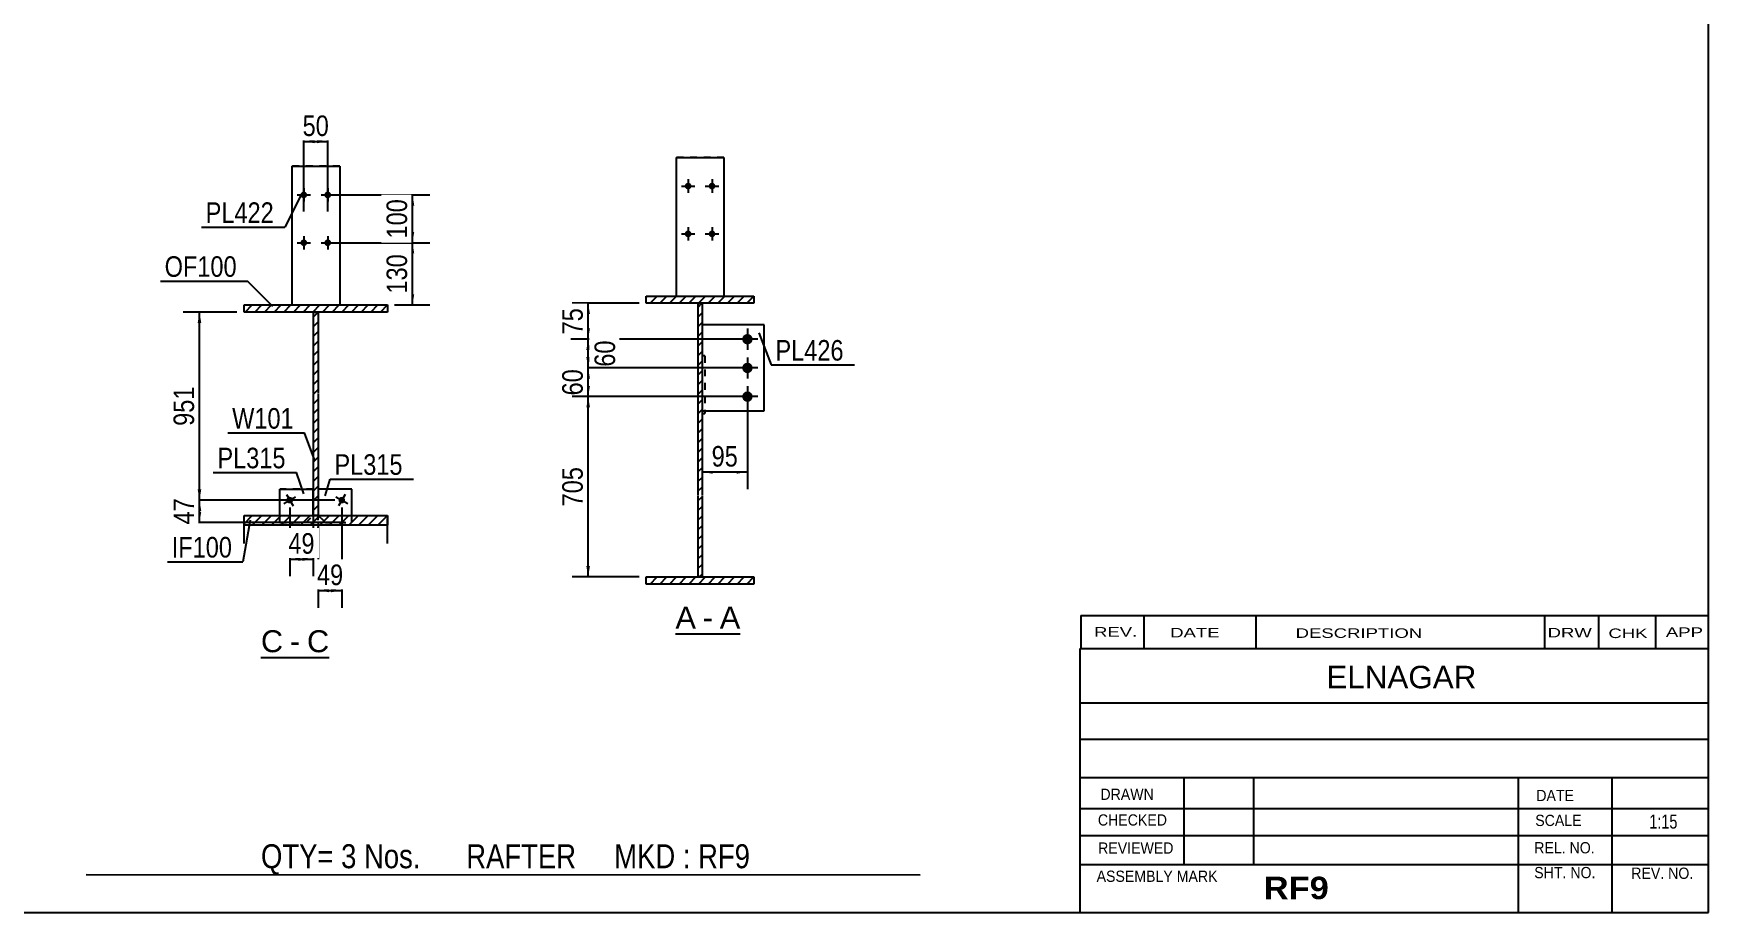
# Model space of a CAD drawing. Header units: millimetres. Extents: x -350 to 53, y -180 to 97.
# Drawn here: x -180.6 to 52.8, y -180.5 to -58 of the extents above; entities that cross this region are included whole.
import ezdxf

# ---------------------------------------------------------------- set-up
doc = ezdxf.new("R2010")
doc.units = ezdxf.units.MM
doc.linetypes.add('DXK_LINE_DOT1', pattern=[1.8814, 0.9407, -0.9407])
doc.styles.add('Arial', font='ARIAL.TTF', dxfattribs={"height": 0.2})
doc.styles.add('Arial Bold', font='ARIALBD.TTF', dxfattribs={"height": 0.2})
doc.styles.add('Arial Narrow', font='ARIALN.TTF', dxfattribs={"height": 0.2})

# ---------------------------------------------------------------- blocks, each defined once
blk = doc.blocks.new('Unknown-623466404-1210')
at = {"color": 5, "linetype": 'Continuous'}
for p, q in [((52.84, -180.45), (52.84, 96.55)), ((-347.16, -180.45), (52.84, -180.45))]:
    blk.add_line(p, q, dxfattribs=at)
blk = doc.blocks.new('Unknown-623466404-12 - 1228')
at = {"color": 7, "linetype": 'Continuous'}
blk.add_line((-91.15, -141.65), (-82.12, -141.65), dxfattribs=at)
at = {"color": 0, "linetype": 'Continuous'}
blk.add_wipeout([(-88.31, -140.9), (-88.31, -137.7), (-91.15, -137.7), (-91.15, -140.9)], dxfattribs=at)
blk.add_wipeout([(-85.93, -140.9), (-85.93, -137.7), (-87.35, -137.7), (-87.35, -140.9)], dxfattribs=at)
at = {"color": 96, "linetype": 'Continuous', "style": 'Arial'}
blk.add_text('A', height=3.06, dxfattribs=at).set_placement((-91.15, -140.9))
at = {"color": 0, "linetype": 'Continuous'}
blk.add_wipeout([(-82.12, -140.9), (-82.12, -137.7), (-84.97, -137.7), (-84.97, -140.9)], dxfattribs=at)
at = {"color": 96, "linetype": 'Continuous', "style": 'Arial'}
for s, p in [('-', (-87.35, -140.9)), ('A', (-84.97, -140.9))]:
    blk.add_text(s, height=3.06, dxfattribs=at).set_placement(p)
blk = doc.blocks.new('Unknown-623466404-14 - 1644')
at = {"color": 7, "linetype": 'Continuous'}
blk.add_line((-148.93, -144.95), (-139.43, -144.95), dxfattribs=at)
at = {"color": 0, "linetype": 'Continuous'}
blk.add_wipeout([(-145.85, -144.2), (-145.85, -141), (-148.93, -141), (-148.93, -144.2)], dxfattribs=at)
blk.add_wipeout([(-143.47, -144.2), (-143.47, -141), (-144.89, -141), (-144.89, -144.2)], dxfattribs=at)
at = {"color": 96, "linetype": 'Continuous', "style": 'Arial'}
blk.add_text('C', height=3.06, dxfattribs=at).set_placement((-148.93, -144.2))
at = {"color": 0, "linetype": 'Continuous'}
blk.add_wipeout([(-139.43, -144.2), (-139.43, -141), (-142.51, -141), (-142.51, -144.2)], dxfattribs=at)
at = {"color": 96, "linetype": 'Continuous', "style": 'Arial'}
for s, p in [('C', (-142.51, -144.2)), ('-', (-144.89, -144.2))]:
    blk.add_text(s, height=3.06, dxfattribs=at).set_placement(p)
blk = doc.blocks.new('Part-623466404-1311 - 1228')
at = {"linetype": 'Continuous'}
h = blk.add_hatch(dxfattribs=at)
h.set_pattern_fill('', scale=0.3, style=0, pattern_type=0)
h.set_pattern_definition([(45, (-80.2212, -94.5998), (-0.67352, 0.67352), [])])
h.paths.add_polyline_path([(-80.22, -95.6), (-80.22, -94.6), (-95.22, -94.6), (-95.22, -95.6)])
at = {"color": 2, "linetype": 'Continuous'}
for p, q in [((-95.22, -95.6), (-95.22, -94.6)), ((-95.22, -94.6), (-80.22, -94.6)), ((-80.22, -95.6), (-95.22, -95.6)), ((-80.22, -94.6), (-80.22, -95.6))]:
    blk.add_line(p, q, dxfattribs=at)
blk = doc.blocks.new('Part-623466404-1257 - 1228')
at = {"color": 2, "linetype": 'Continuous'}
for p, q in [((-78.78, -98.6), (-87.45, -98.6)), ((-78.78, -110.6), (-78.78, -98.6)), ((-87.45, -110.6), (-78.78, -110.6))]:
    blk.add_line(p, q, dxfattribs=at)
at = {"color": 7, "linetype": 'DXK_LINE_DOT1'}
blk.add_line((-87.45, -98.6), (-87.45, -110.6), dxfattribs=at)
blk = doc.blocks.new('Bolt-623466404-1280 - 1228')
at = {"linetype": 'Continuous'}
for points in [[(-88.92, -79.27, -1), (-89.85, -79.27, -1)], [(-85.59, -79.27, -1), (-86.52, -79.27, -1)], [(-88.92, -85.93, -1), (-89.85, -85.93, -1)], [(-85.59, -85.93, -1), (-86.52, -85.93, -1)]]:
    blk.add_hatch(color=3, dxfattribs=at).paths.add_polyline_path(points)
at = {"color": 3, "linetype": 'Continuous'}
for p, q in [((-90.32, -79.27), (-88.45, -79.27)), ((-89.39, -78.33), (-89.39, -80.2)), ((-86.99, -79.27), (-85.12, -79.27)), ((-86.05, -78.33), (-86.05, -80.2)), ((-90.32, -85.93), (-88.45, -85.93)), ((-89.39, -85), (-89.39, -86.87)), ((-86.99, -85.93), (-85.12, -85.93)), ((-86.05, -85), (-86.05, -86.87))]:
    blk.add_line(p, q, dxfattribs=at)
blk = doc.blocks.new('Bolt-623466404-1286 - 1228')
at = {"linetype": 'Continuous'}
for points in [[(-81.12, -101.33, -1), (-81.12, -99.87, -1)], [(-81.12, -105.33, -1), (-81.12, -103.87, -1)], [(-81.12, -109.33, -1), (-81.12, -107.87, -1)]]:
    blk.add_hatch(color=3, dxfattribs=at).paths.add_polyline_path(points)
at = {"color": 3, "linetype": 'Continuous'}
for p, q in [((-81.12, -99.13), (-81.12, -102.07)), ((-79.65, -100.6), (-82.58, -100.6)), ((-79.65, -104.6), (-82.58, -104.6)), ((-81.12, -103.13), (-81.12, -106.07)), ((-81.12, -107.13), (-81.12, -110.07)), ((-79.65, -108.6), (-82.58, -108.6))]:
    blk.add_line(p, q, dxfattribs=at)
blk = doc.blocks.new('Part-623466404-1313 - 1228')
at = {"linetype": 'Continuous'}
h = blk.add_hatch(dxfattribs=at)
h.set_pattern_fill('', scale=0.3, style=0, pattern_type=0)
h.set_pattern_definition([(45, (-87.4546, -95.5998), (-0.67352, 0.67352), [])])
h.paths.add_polyline_path([(-87.45, -133.7), (-87.45, -95.6), (-87.99, -95.6), (-87.99, -133.7)])
at = {"color": 2, "linetype": 'Continuous'}
for p, q in [((-87.99, -122.26), (-87.99, -95.6)), ((-87.99, -95.6), (-87.45, -95.6)), ((-87.45, -95.6), (-87.45, -122.26)), ((-87.99, -133.7), (-87.99, -122.36)), ((-87.45, -122.36), (-87.45, -133.7)), ((-87.45, -133.7), (-87.99, -133.7))]:
    blk.add_line(p, q, dxfattribs=at)
blk = doc.blocks.new('Part-623466404-1341 - 1228')
at = {"linetype": 'Continuous'}
h = blk.add_hatch(dxfattribs=at)
h.set_pattern_fill('', scale=0.3, style=0, pattern_type=0)
h.set_pattern_definition([(45, (-80.2212, -133.6983), (-0.67352, 0.67352), [])])
h.paths.add_polyline_path([(-80.22, -134.7), (-80.22, -133.7), (-95.22, -133.7), (-95.22, -134.7)])
at = {"color": 2, "linetype": 'Continuous'}
for p, q in [((-95.22, -134.7), (-95.22, -133.7)), ((-95.22, -133.7), (-80.22, -133.7)), ((-80.22, -134.7), (-95.22, -134.7)), ((-80.22, -133.7), (-80.22, -134.7))]:
    blk.add_line(p, q, dxfattribs=at)
blk = doc.blocks.new('Part-623466404-1342 - 1228')
at = {"color": 2, "linetype": 'Continuous'}
for p, q in [((-91.05, -75.27), (-91.05, -94.6)), ((-91.05, -75.27), (-84.39, -75.27)), ((-84.39, -75.27), (-84.39, -94.6))]:
    blk.add_line(p, q, dxfattribs=at)
at = {"color": 7, "linetype": 'DXK_LINE_DOT1'}
for p, q in [((-84.39, -75.27), (-91.05, -75.27)), ((-91.05, -94.6), (-84.39, -94.6))]:
    blk.add_line(p, q, dxfattribs=at)
blk = doc.blocks.new('Part-623466404-1346 - 1228')
at = {"color": 7, "linetype": 'DXK_LINE_DOT1'}
for p, q in [((-87.05, -102.93), (-87.45, -102.93)), ((-87.05, -102.93), (-87.05, -110.6)), ((-87.45, -110.6), (-87.45, -110.93))]:
    blk.add_line(p, q, dxfattribs=at)
at = {"color": 2, "linetype": 'Continuous'}
for p in [(-87.45, -110.93), (-87.05, -110.6)]:
    blk.add_line(p, (-87.05, -110.93), dxfattribs=at)
blk = doc.blocks.new('Part-623466404-7704 - 1644')
at = {"color": 2, "linetype": 'Continuous'}
for p, q in [((-144.62, -76.5), (-144.62, -95.83)), ((-144.62, -76.5), (-137.95, -76.5)), ((-137.95, -76.5), (-137.95, -95.83))]:
    blk.add_line(p, q, dxfattribs=at)
at = {"color": 7, "linetype": 'DXK_LINE_DOT1'}
for p, q in [((-137.95, -76.5), (-144.62, -76.5)), ((-144.62, -95.83), (-137.95, -95.83))]:
    blk.add_line(p, q, dxfattribs=at)
blk = doc.blocks.new('Part-623466404-1728 - 1644')
at = {"linetype": 'Continuous'}
h = blk.add_hatch(dxfattribs=at)
h.set_pattern_fill('', scale=0.3, style=0, pattern_type=0)
h.set_pattern_definition([(45, (-140.95425, -96.8301), (-0.67352, 0.67352), [])])
h.paths.add_polyline_path([(-140.95, -125.16), (-140.95, -96.83), (-141.62, -96.83), (-141.62, -125.16)])
at = {"color": 2, "linetype": 'Continuous'}
for p, q in [((-141.62, -108.16), (-141.62, -96.83)), ((-141.62, -96.83), (-140.95, -96.83)), ((-140.95, -96.83), (-140.95, -108.16)), ((-141.62, -125.16), (-141.62, -108.26)), ((-140.95, -108.26), (-140.95, -125.16)), ((-140.95, -125.16), (-141.62, -125.16))]:
    blk.add_line(p, q, dxfattribs=at)
at = {"color": 7, "linetype": 'DXK_LINE_DOT1'}
for p, q in [((-141.62, -127.69), (-141.62, -125.16)), ((-140.95, -127.69), (-140.95, -125.16))]:
    blk.add_line(p, q, dxfattribs=at)
blk = doc.blocks.new('Part-623466404-1722 - 1644')
at = {"linetype": 'Continuous'}
h = blk.add_hatch(dxfattribs=at)
h.set_pattern_fill('', scale=0.3, style=0, pattern_type=0)
h.set_pattern_definition([(45, (-131.2876, -95.8301), (-0.67352, 0.67352), [])])
h.paths.add_polyline_path([(-131.29, -96.83), (-131.29, -95.83), (-151.29, -95.83), (-151.29, -96.83)])
at = {"color": 2, "linetype": 'Continuous'}
for p, q in [((-151.29, -96.83), (-151.29, -95.83)), ((-151.29, -95.83), (-131.29, -95.83)), ((-131.29, -96.83), (-151.29, -96.83)), ((-131.29, -95.83), (-131.29, -96.83))]:
    blk.add_line(p, q, dxfattribs=at)
blk = doc.blocks.new('Part-623466404-1751 - 1644')
at = {"linetype": 'Continuous'}
h = blk.add_hatch(dxfattribs=at)
h.set_pattern_fill('', scale=0.3, style=0, pattern_type=0)
h.set_pattern_definition([(45, (-131.2876, -125.1579), (-0.67352, 0.67352), [])])
h.paths.add_polyline_path([(-131.29, -126.51), (-131.29, -125.16), (-151.29, -125.16), (-151.29, -126.51)])
at = {"color": 7, "linetype": 'DXK_LINE_DOT1'}
for p, q in [((-151.29, -126.51), (-151.29, -125.16)), ((-131.29, -126.51), (-131.29, -125.16))]:
    blk.add_line(p, q, dxfattribs=at)
at = {"color": 2, "linetype": 'Continuous'}
for p, q in [((-151.29, -126.51), (-151.29, -125.16)), ((-151.29, -125.16), (-131.29, -125.16)), ((-131.29, -125.16), (-131.29, -126.51)), ((-151.29, -129.04), (-151.29, -126.51)), ((-131.29, -126.51), (-151.29, -126.51)), ((-131.29, -129.04), (-131.29, -126.51))]:
    blk.add_line(p, q, dxfattribs=at)
blk = doc.blocks.new('Part-623466404-7705 - 1644')
at = {"color": 2, "linetype": 'Continuous'}
for p, q in [((-136.27, -121.48), (-140.93, -121.48)), ((-140.93, -121.48), (-140.93, -125.15)), ((-136.27, -125.16), (-136.27, -121.48)), ((-140.93, -125.16), (-140.93, -125.15))]:
    blk.add_line(p, q, dxfattribs=at)
at = {"color": 7, "linetype": 'DXK_LINE_DOT1'}
for p, q in [((-136.27, -121.48), (-140.93, -121.48)), ((-140.93, -125.15), (-139.93, -126.15)), ((-136.27, -126.15), (-136.27, -125.16)), ((-139.93, -126.15), (-136.27, -126.15))]:
    blk.add_line(p, q, dxfattribs=at)
blk = doc.blocks.new('Part-623466404-7708 - 1644')
at = {"color": 2, "linetype": 'Continuous'}
for p, q in [((-146.31, -121.48), (-141.64, -121.48)), ((-146.31, -125.16), (-146.31, -121.48)), ((-141.64, -125.15), (-141.64, -121.48)), ((-141.65, -125.16), (-141.64, -125.15))]:
    blk.add_line(p, q, dxfattribs=at)
at = {"color": 7, "linetype": 'DXK_LINE_DOT1'}
for p, q in [((-141.64, -121.48), (-146.31, -121.48)), ((-146.31, -126.15), (-146.31, -125.16)), ((-142.64, -126.15), (-141.65, -125.16)), ((-146.31, -126.15), (-142.64, -126.15))]:
    blk.add_line(p, q, dxfattribs=at)
blk = doc.blocks.new('Bolt-623466404-7711 - 1644')
at = {"linetype": 'Continuous'}
for points in [[(-142.49, -80.5, -1), (-143.42, -80.5, -1)], [(-139.15, -80.5, -1), (-140.09, -80.5, -1)], [(-142.49, -87.16, -1), (-143.42, -87.16, -1)], [(-139.15, -87.16, -1), (-140.09, -87.16, -1)]]:
    blk.add_hatch(color=3, dxfattribs=at).paths.add_polyline_path(points)
at = {"color": 3, "linetype": 'Continuous'}
for p, q in [((-143.89, -80.5), (-142.02, -80.5)), ((-142.95, -79.56), (-142.95, -81.43)), ((-140.55, -80.5), (-138.69, -80.5)), ((-139.62, -79.56), (-139.62, -81.43)), ((-142.95, -86.23), (-142.95, -88.1)), ((-139.62, -86.23), (-139.62, -88.1)), ((-143.89, -87.16), (-142.02, -87.16)), ((-140.55, -87.16), (-138.69, -87.16))]:
    blk.add_line(p, q, dxfattribs=at)
blk = doc.blocks.new('Bolt-623466404-7712 - 1644')
at = {"linetype": 'Continuous'}
blk.add_hatch(color=3, dxfattribs=at).paths.add_polyline_path([(-137.25, -123.25, -1), (-138.06, -122.79, -1)])
at = {"color": 3, "linetype": 'Continuous'}
for p, q in [((-138.47, -122.56), (-136.84, -123.48)), ((-137.19, -122.21), (-138.11, -123.83))]:
    blk.add_line(p, q, dxfattribs=at)
blk = doc.blocks.new('Bolt-623466404-7715 - 1644')
at = {"linetype": 'Continuous'}
blk.add_hatch(color=3, dxfattribs=at).paths.add_polyline_path([(-144.51, -122.79, -1), (-145.33, -123.25, -1)])
at = {"color": 3, "linetype": 'Continuous'}
for p, q in [((-145.73, -123.48), (-144.11, -122.56)), ((-145.38, -122.21), (-144.46, -123.83))]:
    blk.add_line(p, q, dxfattribs=at)
blk = doc.blocks.new('StraightDimension-623466404-11055 - 1228')
at = {"linetype": 'Continuous'}
for points in [[(-103.57, -97.1), (-103.32, -95.6), (-103.07, -97.1)], [(-103.07, -99.1), (-103.32, -100.6), (-103.57, -99.1)]]:
    blk.add_hatch(color=7, dxfattribs=at).paths.add_polyline_path(points)
at = {"color": 7, "linetype": 'Continuous'}
for p, q in [((-96.22, -95.6), (-105.57, -95.6)), ((-103.32, -100.6), (-103.32, -95.6)), ((-82.12, -100.6), (-105.57, -100.6))]:
    blk.add_line(p, q, dxfattribs=at)
at = {"color": 0}
blk.add_wipeout([(-103.47, -95.67), (-107.67, -95.67), (-107.67, -100.53), (-103.47, -100.53)], dxfattribs=at)
at = {"color": 3, "style": 'Arial Narrow'}
blk.add_text('75', height=2.863, rotation=90.0002, dxfattribs=at).set_placement((-104.07, -99.93))
blk = doc.blocks.new('StraightDimension-623466404-11056 - 1228')
at = {"linetype": 'Continuous'}
for points in [[(-103.57, -102.1), (-103.32, -100.6), (-103.07, -102.1)], [(-103.07, -103.1), (-103.32, -104.6), (-103.57, -103.1)]]:
    blk.add_hatch(color=7, dxfattribs=at).paths.add_polyline_path(points)
at = {"color": 7, "linetype": 'Continuous'}
for p, q in [((-82.12, -100.6), (-105.72, -100.6)), ((-103.32, -104.6), (-103.32, -100.6)), ((-82.12, -104.6), (-105.72, -104.6))]:
    blk.add_line(p, q, dxfattribs=at)
at = {"color": 0}
blk.add_wipeout([(-98.97, -100.17), (-103.17, -100.17), (-103.17, -105.03), (-98.97, -105.03)], dxfattribs=at)
at = {"color": 3, "style": 'Arial Narrow'}
blk.add_text('60', height=2.863, rotation=90.0002, dxfattribs=at).set_placement((-99.57, -104.43))
blk = doc.blocks.new('StraightDimension-623466404-11057 - 1228')
at = {"linetype": 'Continuous'}
for points in [[(-103.57, -106.1), (-103.32, -104.6), (-103.07, -106.1)], [(-103.07, -107.1), (-103.32, -108.6), (-103.57, -107.1)]]:
    blk.add_hatch(color=7, dxfattribs=at).paths.add_polyline_path(points)
at = {"color": 7, "linetype": 'Continuous'}
for p, q in [((-82.12, -104.6), (-105.57, -104.6)), ((-103.32, -108.6), (-103.32, -104.6)), ((-82.12, -108.6), (-105.57, -108.6))]:
    blk.add_line(p, q, dxfattribs=at)
at = {"color": 0}
blk.add_wipeout([(-103.47, -104.17), (-107.67, -104.17), (-107.67, -109.03), (-103.47, -109.03)], dxfattribs=at)
at = {"color": 3, "style": 'Arial Narrow'}
blk.add_text('60', height=2.863, rotation=90.0002, dxfattribs=at).set_placement((-104.07, -108.43))
blk = doc.blocks.new('StraightDimension-623466404-11058 - 1228')
at = {"linetype": 'Continuous'}
for points in [[(-103.57, -110.1), (-103.32, -108.6), (-103.07, -110.1)], [(-103.07, -132.2), (-103.32, -133.7), (-103.57, -132.2)]]:
    blk.add_hatch(color=7, dxfattribs=at).paths.add_polyline_path(points)
at = {"color": 7, "linetype": 'Continuous'}
for p, q in [((-82.12, -108.6), (-105.57, -108.6)), ((-103.32, -133.7), (-103.32, -108.6)), ((-96.22, -133.7), (-105.57, -133.7))]:
    blk.add_line(p, q, dxfattribs=at)
at = {"color": 0}
blk.add_wipeout([(-103.47, -117.81), (-107.67, -117.81), (-107.67, -124.49), (-103.47, -124.49)], dxfattribs=at)
at = {"color": 3, "style": 'Arial Narrow'}
blk.add_text('705', height=2.863, rotation=90.0002, dxfattribs=at).set_placement((-104.07, -123.89))
blk = doc.blocks.new('StraightDimension-623466404-11104 - 1228')
at = {"linetype": 'Continuous'}
for points in [[(-85.95, -119.34), (-87.45, -119.09), (-85.95, -118.84)], [(-82.62, -118.84), (-81.12, -119.09), (-82.62, -119.34)]]:
    blk.add_hatch(color=7, dxfattribs=at).paths.add_polyline_path(points)
at = {"color": 7, "linetype": 'Continuous'}
for p, q in [((-81.12, -109.6), (-81.12, -121.49)), ((-87.45, -113.98), (-87.45, -121.49)), ((-87.45, -119.09), (-81.12, -119.09))]:
    blk.add_line(p, q, dxfattribs=at)
at = {"color": 0}
blk.add_wipeout([(-81.86, -118.94), (-81.86, -114.74), (-86.71, -114.74), (-86.71, -118.94)], dxfattribs=at)
at = {"color": 3, "style": 'Arial Narrow'}
blk.add_text('95', height=2.863, dxfattribs=at).set_placement((-86.11, -118.34))
blk = doc.blocks.new('StraightDimension-623466404-11135 - 1644')
at = {"linetype": 'Continuous'}
for points in [[(-139.43, -135.85), (-140.93, -135.6), (-139.43, -135.35)], [(-139.15, -135.35), (-137.65, -135.6), (-139.15, -135.85)]]:
    blk.add_hatch(color=7, dxfattribs=at).paths.add_polyline_path(points)
at = {"color": 7, "linetype": 'Continuous'}
for p, q in [((-137.65, -124.02), (-137.65, -138)), ((-140.93, -126.15), (-140.93, -138)), ((-140.93, -135.6), (-137.65, -135.6))]:
    blk.add_line(p, q, dxfattribs=at)
at = {"color": 0}
blk.add_wipeout([(-136.87, -135.45), (-136.87, -131.25), (-141.72, -131.25), (-141.72, -135.45)], dxfattribs=at)
at = {"color": 3, "style": 'Arial Narrow'}
blk.add_text('49', height=2.863, dxfattribs=at).set_placement((-141.12, -134.85))
blk = doc.blocks.new('StraightDimension-623466404-11124 - 1644')
at = {"linetype": 'Continuous'}
for points in [[(-141.45, -73.3), (-142.95, -73.05), (-141.45, -72.8)], [(-141.12, -72.8), (-139.62, -73.05), (-141.12, -73.3)]]:
    blk.add_hatch(color=7, dxfattribs=at).paths.add_polyline_path(points)
at = {"color": 7, "linetype": 'Continuous'}
for p, q in [((-142.95, -82.83), (-142.95, -70.8)), ((-139.62, -82.83), (-139.62, -70.8)), ((-142.95, -73.05), (-139.62, -73.05))]:
    blk.add_line(p, q, dxfattribs=at)
at = {"color": 0}
blk.add_wipeout([(-138.86, -72.9), (-138.86, -68.7), (-143.72, -68.7), (-143.72, -72.9)], dxfattribs=at)
at = {"color": 3, "style": 'Arial Narrow'}
blk.add_text('50', height=2.863, dxfattribs=at).set_placement((-143.12, -72.3))
blk = doc.blocks.new('StraightDimension-623466404-11802 - 1644')
at = {"linetype": 'Continuous'}
for points in [[(-128.06, -88.66), (-127.81, -87.16), (-127.56, -88.66)], [(-127.56, -94.33), (-127.81, -95.83), (-128.06, -94.33)]]:
    blk.add_hatch(color=7, dxfattribs=at).paths.add_polyline_path(points)
at = {"color": 7, "linetype": 'Continuous'}
for p, q in [((-138.62, -87.16), (-125.41, -87.16)), ((-127.81, -95.83), (-127.81, -87.16)), ((-130.29, -95.83), (-125.41, -95.83))]:
    blk.add_line(p, q, dxfattribs=at)
at = {"color": 0}
blk.add_wipeout([(-127.96, -88.15), (-132.16, -88.15), (-132.16, -94.84), (-127.96, -94.84)], dxfattribs=at)
at = {"color": 3, "style": 'Arial Narrow'}
blk.add_text('130', height=2.863, rotation=90.0002, dxfattribs=at).set_placement((-128.56, -94.24))
blk = doc.blocks.new('StraightDimension-623466404-11133 - 1644')
at = {"linetype": 'Continuous'}
for points in [[(-143.42, -131.48), (-144.92, -131.23), (-143.42, -130.98)], [(-143.14, -130.98), (-141.64, -131.23), (-143.14, -131.48)]]:
    blk.add_hatch(color=7, dxfattribs=at).paths.add_polyline_path(points)
at = {"color": 7, "linetype": 'Continuous'}
for p, q in [((-144.92, -124.02), (-144.92, -133.63)), ((-141.64, -124.82), (-141.64, -133.63)), ((-144.92, -131.23), (-141.64, -131.23))]:
    blk.add_line(p, q, dxfattribs=at)
at = {"color": 0}
blk.add_wipeout([(-140.85, -131.08), (-140.85, -126.88), (-145.71, -126.88), (-145.71, -131.08)], dxfattribs=at)
at = {"color": 3, "style": 'Arial Narrow'}
blk.add_text('49', height=2.863, dxfattribs=at).set_placement((-145.11, -130.48))
blk = doc.blocks.new('StraightDimension-623466404-11137 - 1644')
at = {"linetype": 'Continuous'}
for points in [[(-157.75, -98.33), (-157.5, -96.83), (-157.25, -98.33)], [(-157.25, -121.52), (-157.5, -123.02), (-157.75, -121.52)]]:
    blk.add_hatch(color=7, dxfattribs=at).paths.add_polyline_path(points)
at = {"color": 7, "linetype": 'Continuous'}
for p, q in [((-152.29, -96.83), (-159.75, -96.83)), ((-157.5, -123.02), (-157.5, -96.83)), ((-138.65, -123.02), (-159.75, -123.02))]:
    blk.add_line(p, q, dxfattribs=at)
at = {"color": 0}
blk.add_wipeout([(-157.65, -106.58), (-161.85, -106.58), (-161.85, -113.27), (-157.65, -113.27)], dxfattribs=at)
at = {"color": 3, "style": 'Arial Narrow'}
blk.add_text('951', height=2.863, rotation=90.0002, dxfattribs=at).set_placement((-158.25, -112.67))
blk = doc.blocks.new('StraightDimension-623466404-11138 - 1644')
at = {"linetype": 'Continuous'}
for points in [[(-157.75, -124.52), (-157.5, -123.02), (-157.25, -124.52)], [(-157.25, -124.65), (-157.5, -126.15), (-157.75, -124.65)]]:
    blk.add_hatch(color=7, dxfattribs=at).paths.add_polyline_path(points)
at = {"color": 7, "linetype": 'Continuous'}
for p, q in [((-138.65, -123.02), (-159.75, -123.02)), ((-157.5, -126.15), (-157.5, -123.02)), ((-137.27, -126.15), (-159.75, -126.15))]:
    blk.add_line(p, q, dxfattribs=at)
at = {"color": 0}
blk.add_wipeout([(-157.65, -122.16), (-161.85, -122.16), (-161.85, -127.01), (-157.65, -127.01)], dxfattribs=at)
at = {"color": 3, "style": 'Arial Narrow'}
blk.add_text('47', height=2.863, rotation=90.0002, dxfattribs=at).set_placement((-158.25, -126.41))
blk = doc.blocks.new('StraightDimension-623466404-11801 - 1644')
at = {"linetype": 'Continuous'}
for points in [[(-128.06, -82), (-127.81, -80.5), (-127.56, -82)], [(-127.56, -85.66), (-127.81, -87.16), (-128.06, -85.66)]]:
    blk.add_hatch(color=7, dxfattribs=at).paths.add_polyline_path(points)
at = {"color": 7, "linetype": 'Continuous'}
for p, q in [((-138.62, -80.5), (-125.41, -80.5)), ((-127.81, -87.16), (-127.81, -80.5)), ((-138.62, -87.16), (-125.41, -87.16))]:
    blk.add_line(p, q, dxfattribs=at)
at = {"color": 0}
blk.add_wipeout([(-127.96, -80.49), (-132.16, -80.49), (-132.16, -87.17), (-127.96, -87.17)], dxfattribs=at)
at = {"color": 3, "style": 'Arial Narrow'}
blk.add_text('100', height=2.863, rotation=90.0002, dxfattribs=at).set_placement((-128.56, -86.57))
blk = doc.blocks.new('CBS_CALLOFF-623466404-13334')
at = {"color": 7, "linetype": 'Continuous'}
blk.add_line((-173.28, -175.18), (-57.05, -175.2), dxfattribs=at)
at = {"color": 3, "linetype": 'Continuous', "style": 'Arial Narrow'}
blk.add_text('QTY= 3 Nos.      RAFTER     MKD : RF9', height=3.3405, dxfattribs=at).set_placement((-148.92, -174.29))
blk = doc.blocks.new('CBS_NAME_BLOG-623466404-13335')
at = {"color": 7, "linetype": 'Continuous'}
for p, q in [((-34.75, -180.41), (-34.76, -143.7)), ((-34.75, -143.7), (52.76, -143.7)), ((-34.75, -151.24), (52.76, -151.24)), ((-34.68, -156.29), (52.84, -156.29)), ((-34.75, -161.67), (52.76, -161.67)), ((-20.23, -173.77), (-20.23, -161.67)), ((-10.55, -173.75), (-10.55, -161.68)), ((26.37, -180.41), (26.37, -161.68)), ((39.42, -180.41), (39.42, -161.67)), ((-34.75, -165.97), (52.84, -165.95)), ((-34.75, -169.71), (52.76, -169.71)), ((-34.75, -173.75), (52.76, -173.75)), ((-34.75, -180.45), (52.84, -180.45))]:
    blk.add_line(p, q, dxfattribs=at)
at = {"color": 3, "linetype": 'Continuous', "style": 'Arial'}
blk.add_text('ELNAGAR', height=3.133, dxfattribs=at).set_placement((-0.43, -149.23))
at = {"color": 3, "linetype": 'Continuous'}
for s, height, style, width, p in [('DRAWN', 1.566, 'Arial', 0.9, (-31.92, -164.77)), ('DATE', 1.566, 'Arial', 0.9, (28.84, -164.94)), ('CHECKED', 1.566, 'Arial', 0.9, (-32.27, -168.35)), ('SCALE', 1.566, 'Arial', 0.9, (28.69, -168.41)), ('1:15', 1.957, 'Arial Narrow', 0.9, (44.58, -168.77)), ('REVIEWED', 1.566, 'Arial', 0.9, (-32.24, -172.26)), ('REL. NO.', 1.566, 'Arial', 0.9, (28.55, -172.22)), ('ASSEMBLY MARK', 1.5663, 'Arial', 0.9, (-32.45, -176.19)), ('SHT. NO.', 1.566, 'Arial', 0.9, (28.55, -175.68)), ('REV. NO.', 1.566, 'Arial', 0.9, (42.07, -175.77)), ('RF9', 3.131, 'Arial Bold', 1.1, (-9.17, -178.6))]:
    blk.add_text(s, height=height, dxfattribs=dict(at, style=style, width=width)).set_placement(p)
blk = doc.blocks.new('CBS_REVISION-623466404-13336')
at = {"color": 7, "linetype": 'Continuous'}
for p, q in [((-34.67, -139.07), (52.83, -139.07)), ((-34.67, -139.07), (-34.67, -143.7)), ((-25.87, -139.07), (-25.87, -143.7)), ((-10.28, -139.07), (-10.28, -143.64)), ((29.98, -139.07), (29.98, -143.7)), ((37.52, -139.07), (37.52, -143.7)), ((45.47, -139.07), (45.47, -143.7)), ((-34.67, -143.7), (52.83, -143.7))]:
    blk.add_line(p, q, dxfattribs=at)
at = {"color": 7, "style": 'Arial Narrow', "width": 1.7}
for s, height, p in [('REV.', 1.326, (-32.81, -142.03)), ('DATE', 1.326, (-22.19, -142.14)), ('DESCRIPTION', 1.3257, (-4.71, -142.2)), ('DRW', 1.326, (30.41, -142.14)), ('CHK', 1.326, (38.89, -142.23)), ('APP', 1.326, (46.9, -142.07))]:
    blk.add_text(s, height=height, dxfattribs=at).set_placement(p)
blk = doc.blocks.new('Mark-623466404-1252 - 1228')
at = {"color": 0}
blk.add_wipeout([(-67.71, -103.58), (-67.71, -100.58), (-77.21, -100.58), (-77.21, -103.58)], dxfattribs=at)
blk.add_wipeout([(-67.71, -103.58), (-67.71, -100.58), (-77.21, -100.58), (-77.21, -103.58)], dxfattribs=at)
at = {"color": 7, "linetype": 'Continuous'}
for p, q in [((-79.52, -99.72), (-77.81, -104.18)), ((-77.81, -104.18), (-66.21, -104.18))]:
    blk.add_line(p, q, dxfattribs=at)
at = {"color": 3, "style": 'Arial Narrow'}
blk.add_text('PL426', height=2.863, dxfattribs=at).set_placement((-77.21, -103.58))
blk = doc.blocks.new('Mark-623466404-1718 - 1644')
at = {"color": 7, "linetype": 'Continuous'}
blk.add_line((-147.27, -96.05), (-150.8, -92.51), dxfattribs=at)
at = {"color": 0}
blk.add_wipeout([(-152.3, -91.91), (-152.3, -88.91), (-162.35, -88.91), (-162.35, -91.91)], dxfattribs=at)
blk.add_wipeout([(-152.3, -91.91), (-152.3, -88.91), (-162.35, -88.91), (-162.35, -91.91)], dxfattribs=at)
at = {"color": 7, "linetype": 'Continuous'}
blk.add_line((-162.95, -92.51), (-150.8, -92.51), dxfattribs=at)
at = {"color": 3, "style": 'Arial Narrow'}
blk.add_text('OF100', height=2.863, dxfattribs=at).set_placement((-162.35, -91.91))
blk = doc.blocks.new('Mark-623466404-1724 - 1644')
at = {"color": 7, "linetype": 'Continuous'}
blk.add_line((-141.42, -117.51), (-142.86, -113.66), dxfattribs=at)
at = {"color": 0}
blk.add_wipeout([(-144.36, -113.06), (-144.36, -110.06), (-152.94, -110.06), (-152.94, -113.06)], dxfattribs=at)
blk.add_wipeout([(-144.36, -113.06), (-144.36, -110.06), (-152.94, -110.06), (-152.94, -113.06)], dxfattribs=at)
at = {"color": 7, "linetype": 'Continuous'}
blk.add_line((-153.54, -113.66), (-142.86, -113.66), dxfattribs=at)
at = {"color": 3, "style": 'Arial Narrow'}
blk.add_text('W101', height=2.863, dxfattribs=at).set_placement((-152.94, -113.06))
blk = doc.blocks.new('Mark-623466404-1747 - 1644')
at = {"color": 7, "linetype": 'Continuous'}
blk.add_line((-150.41, -125.79), (-151.45, -131.61), dxfattribs=at)
at = {"color": 0}
blk.add_wipeout([(-152.95, -131.01), (-152.95, -128.01), (-161.36, -128.01), (-161.36, -131.01)], dxfattribs=at)
blk.add_wipeout([(-152.95, -131.01), (-152.95, -128.01), (-161.36, -128.01), (-161.36, -131.01)], dxfattribs=at)
at = {"color": 7, "linetype": 'Continuous'}
blk.add_line((-161.96, -131.61), (-151.45, -131.61), dxfattribs=at)
at = {"color": 3, "style": 'Arial Narrow'}
blk.add_text('IF100', height=2.863, dxfattribs=at).set_placement((-161.36, -131.01))
blk = doc.blocks.new('Mark-623466404-8568 - 1644')
at = {"color": 7, "linetype": 'Continuous'}
blk.add_line((-143.27, -80.38), (-145.62, -85), dxfattribs=at)
at = {"color": 0}
blk.add_wipeout([(-147.12, -84.4), (-147.12, -81.4), (-156.63, -81.4), (-156.63, -84.4)], dxfattribs=at)
blk.add_wipeout([(-147.12, -84.4), (-147.12, -81.4), (-156.63, -81.4), (-156.63, -84.4)], dxfattribs=at)
at = {"color": 7, "linetype": 'Continuous'}
blk.add_line((-157.23, -85), (-145.62, -85), dxfattribs=at)
at = {"color": 3, "style": 'Arial Narrow'}
blk.add_text('PL422', height=2.863, dxfattribs=at).set_placement((-156.63, -84.4))
blk = doc.blocks.new('Mark-623466404-8571 - 1644')
at = {"color": 0}
blk.add_wipeout([(-129.17, -119.49), (-129.17, -116.49), (-138.68, -116.49), (-138.68, -119.49)], dxfattribs=at)
blk.add_wipeout([(-129.17, -119.49), (-129.17, -116.49), (-138.68, -116.49), (-138.68, -119.49)], dxfattribs=at)
at = {"color": 7, "linetype": 'Continuous'}
for p, q in [((-139.98, -122.44), (-139.28, -120.09)), ((-139.28, -120.09), (-127.67, -120.09))]:
    blk.add_line(p, q, dxfattribs=at)
at = {"color": 3, "style": 'Arial Narrow'}
blk.add_text('PL315', height=2.863, dxfattribs=at).set_placement((-138.68, -119.49))
blk = doc.blocks.new('Mark-623466404-8574 - 1644')
at = {"color": 7, "linetype": 'Continuous'}
blk.add_line((-142.94, -122.16), (-143.99, -119.18), dxfattribs=at)
at = {"color": 0}
blk.add_wipeout([(-145.49, -118.58), (-145.49, -115.58), (-154.99, -115.58), (-154.99, -118.58)], dxfattribs=at)
blk.add_wipeout([(-145.49, -118.58), (-145.49, -115.58), (-154.99, -115.58), (-154.99, -118.58)], dxfattribs=at)
at = {"color": 7, "linetype": 'Continuous'}
blk.add_line((-155.59, -119.18), (-143.99, -119.18), dxfattribs=at)
at = {"color": 3, "style": 'Arial Narrow'}
blk.add_text('PL315', height=2.863, dxfattribs=at).set_placement((-154.99, -118.58))

msp = doc.modelspace()

# ---------------------------------------------------------------- block references
for name in ['Unknown-623466404-1210', 'Part-623466404-7704 - 1644', 'Part-623466404-1342 - 1228', 'Bolt-623466404-1280 - 1228', 'Bolt-623466404-7711 - 1644', 'Part-623466404-1311 - 1228', 'Part-623466404-1313 - 1228', 'Part-623466404-1722 - 1644', 'Part-623466404-1728 - 1644', 'Part-623466404-1257 - 1228', 'Bolt-623466404-1286 - 1228', 'Part-623466404-1346 - 1228', 'Part-623466404-7708 - 1644', 'Bolt-623466404-7715 - 1644', 'Part-623466404-7705 - 1644', 'Bolt-623466404-7712 - 1644', 'Part-623466404-1751 - 1644', 'Part-623466404-1341 - 1228', 'CBS_REVISION-623466404-13336', 'CBS_NAME_BLOG-623466404-13335', 'CBS_CALLOFF-623466404-13334']:
    msp.add_blockref(name, (0, 0))

# ---------------------------------------------------------------- next in the draw order: block references
for name in ['StraightDimension-623466404-11124 - 1644', 'StraightDimension-623466404-11802 - 1644', 'StraightDimension-623466404-11055 - 1228', 'Mark-623466404-1252 - 1228', 'StraightDimension-623466404-11135 - 1644', 'Unknown-623466404-12 - 1228', 'Unknown-623466404-14 - 1644']:
    msp.add_blockref(name, (0, 0))

# ---------------------------------------------------------------- next in the draw order: block references
for name in ['Mark-623466404-8568 - 1644', 'StraightDimension-623466404-11801 - 1644', 'StraightDimension-623466404-11056 - 1228', 'StraightDimension-623466404-11133 - 1644']:
    msp.add_blockref(name, (0, 0))

# ---------------------------------------------------------------- next in the draw order: block references
for name in ['StraightDimension-623466404-11137 - 1644', 'StraightDimension-623466404-11057 - 1228']:
    msp.add_blockref(name, (0, 0))

# ---------------------------------------------------------------- next in the draw order: block references
for name in ['Mark-623466404-1718 - 1644', 'StraightDimension-623466404-11058 - 1228', 'Mark-623466404-1724 - 1644', 'StraightDimension-623466404-11138 - 1644']:
    msp.add_blockref(name, (0, 0))

# ---------------------------------------------------------------- next in the draw order: block references
for name in ['StraightDimension-623466404-11104 - 1228', 'Mark-623466404-8574 - 1644', 'Mark-623466404-8571 - 1644', 'Mark-623466404-1747 - 1644']:
    msp.add_blockref(name, (0, 0))

doc.saveas('drawing.dxf')
